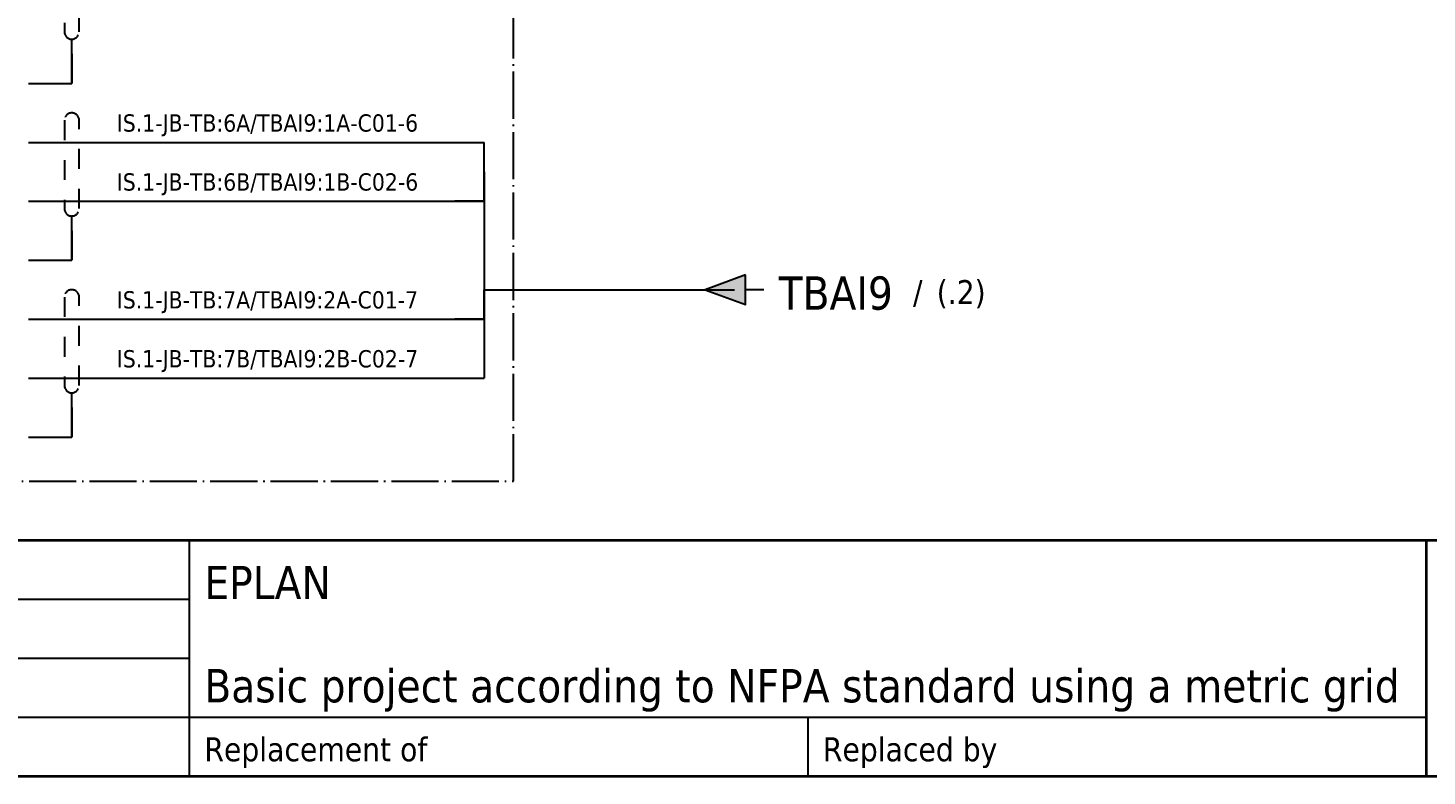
# Model space of a CAD drawing. Header units: millimetres. Extents: x 0 to 1792788, y -13 to 262234.
# Drawn here: x 89 to 184, y 0 to 50.8 of the extents above; entities that cross this region are included whole.
import ezdxf
from ezdxf.enums import TextEntityAlignment as Align

# ---------------------------------------------------------------- set-up
doc = ezdxf.new("R2010")
doc.units = ezdxf.units.MM
doc.linetypes.add('EPL_DASH', pattern=[1, 0.5, -0.5])
doc.linetypes.add('EPL_DASHDOT', pattern=[1, 0.8, -0.1, 0, -0.1])
for name, color, linetype, lineweight in [('EPLAN201', 7, 'Continuous', 35), ('EPLAN307', 134, 'EPL_DASHDOT', 25), ('EPLAN311', 7, 'Continuous', 25), ('EPLAN314', 5, 'EPL_DASH', 25), ('EPLAN317', 7, 'Continuous', 25), ('EPLAN400', 5, 'Continuous', 35), ('EPLAN403', 5, 'Continuous', 35), ('EPLAN405', 7, 'Continuous', 25), ('EPLAN442', 73, 'Continuous', 35), ('EPLAN451', 7, 'Continuous', 35), ('EPLAN452', 7, 'Continuous', 35), ('EPLAN453', 7, 'Continuous', 35), ('EPLAN500', 7, 'Continuous', 35), ('EPLAN501', 7, 'Continuous', 35), ('EPLAN502', 7, 'Continuous', 35), ('EPLAN503', 7, 'Continuous', 35), ('EPLAN504', 7, 'Continuous', 35), ('EPLAN546', 1, 'Continuous', 25)]:
    doc.layers.add(name, color=color, linetype=linetype, lineweight=lineweight)
doc.styles.add('Tahoma', font='')
doc.styles.get('Tahoma').set_extended_font_data('Tahoma')

# ---------------------------------------------------------------- blocks, each defined once
blk = doc.blocks.new('EPLFRAME')
at = {"layer": 'EPLAN201', "linetype": 'Continuous', "lineweight": 35, "ltscale": 4}
for p, q in [((0, 16), (420, 16)), ((184, 0), (184, 16))]:
    blk.add_line(p, q, dxfattribs=at)
at = {"layer": 'EPLAN201', "linetype": 'Continuous', "lineweight": 25, "ltscale": 4}
for p, q in [((100, 0), (100, 16)), ((0, 12), (100, 12)), ((0, 8), (100, 8)), ((0, 4), (184, 4)), ((142, 0), (142, 4))]:
    blk.add_line(p, q, dxfattribs=at)
at = {"layer": 'EPLAN201', "linetype": 'Continuous', "lineweight": 35, "ltscale": 4}
blk.add_lwpolyline([(0, 0), (420, 0), (420, 297), (0, 297)], close=True, dxfattribs=at)
at = {"layer": 'EPLAN201', "color": 7, "style": 'Tahoma'}
for s, p in [('Replacement of', (101, 1)), ('Replaced by', (143, 1))]:
    blk.add_text(s, height=1.6254, dxfattribs=at).set_placement(p)
at = {"layer": 'EPLAN451', "color": 7, "style": 'Tahoma'}
for tag, p, height in [('14_10014', (101, 12), 2.257), ('14_10015', (185, 12), 2.257), ('14_10011', (101, 5), 2.257), ('14_10013', (332, 5), 1.625), ('14_10151', (73, 1), 1.625), ('14_10300', (415, 1), 1.625)]:
    blk.add_attdef(tag, p, '', height=height, dxfattribs=at)
blk.add_attdef('4_25020', text='', height=1.625, dxfattribs=at).set_placement((413, 1), align=Align.RIGHT)
at = {"layer": 'EPLAN452', "color": 7, "style": 'Tahoma'}
for tag, p, height in [('4_11041', (1, 17), 2.257), ('4_11071[1]', (1, 13), 1.625), ('4_11074[1]', (21, 13), 1.625), ('4_11070[1]', (41, 13), 1.625), ('4_11024', (73, 13), 1.625), ('4_11011', (231, 12), 2.257), ('4_11030', (301, 12), 2.257), ('4_20132_1001', (374, 13), 1.625), ('4_11071[2]', (1, 9), 1.625), ('4_11074[2]', (21, 9), 1.625), ('4_11070[2]', (41, 9), 1.625), ('4_11022', (73, 9), 1.625), ('4_20134_1001', (374, 9), 1.625), ('4_11071[3]', (1, 5), 1.625), ('4_11074[3]', (21, 5), 1.625), ('4_11070[3]', (41, 5), 1.625), ('4_11080', (73, 5), 1.625), ('4_11059', (301, 5), 1.625)]:
    blk.add_attdef(tag, p, '', height=height, dxfattribs=at)
for tag, height, p in [('4_11040', 2.257, (419, 17)), ('4_11000', 1.625, (419, 5)), ('4_11085', 1.625, (141, 1)), ('4_11086', 1.625, (183, 1))]:
    blk.add_attdef(tag, text='', height=height, dxfattribs=at).set_placement(p, align=Align.RIGHT)
at = {"layer": 'EPLAN453', "color": 7, "style": 'Tahoma'}
for tag, p in [('53_19005_1', (21, 293)), ('53_19005', (63, 293)), ('53_19005_8', (105, 293)), ('53_19005_6', (147, 293)), ('53_19005_7', (189, 293)), ('53_19005_9', (231, 293)), ('53_19005_3', (273, 293)), ('53_19005_2', (315, 293)), ('53_19005_4', (357, 293)), ('53_19005_5', (399, 293))]:
    blk.add_attdef(tag, text='', height=1.355, dxfattribs=at).set_placement(p, align=Align.BOTTOM_CENTER)
blk = doc.blocks.new('EPLSYM_LibrarySPECIAL_Symbol5_Variant1_Placement1_26')
at = {"layer": 'EPLAN314', "ltscale": 2.7}
for p, q in [((-0.5, 6.5), (-0.5, 0.5)), ((0.5, 0.5), (0.5, 6.5))]:
    blk.add_line(p, q, dxfattribs=at)
for centre, start, end in [((0, 6.5), 0, 180), ((0, 0.5), 180, 0)]:
    blk.add_arc(centre, 0.5, start, end, dxfattribs=at)
blk = doc.blocks.new('EPLSYM_LibrarySPECIAL_Symbol5_Variant1_Placement1_27')
at = {"layer": 'EPLAN314', "ltscale": 2.7}
for p, q in [((-0.5, 6.5), (-0.5, 0.5)), ((0.5, 0.5), (0.5, 6.5))]:
    blk.add_line(p, q, dxfattribs=at)
for centre, start, end in [((0, 6.5), 0, 180), ((0, 0.5), 180, 0)]:
    blk.add_arc(centre, 0.5, start, end, dxfattribs=at)
blk = doc.blocks.new('EPLSYM_LibrarySPECIAL_Symbol5_Variant1_Placement1_28')
at = {"layer": 'EPLAN314', "ltscale": 2.7}
for p, q in [((-0.5, 6.5), (-0.5, 0.5)), ((0.5, 0.5), (0.5, 6.5))]:
    blk.add_line(p, q, dxfattribs=at)
for centre, start, end in [((0, 6.5), 0, 180), ((0, 0.5), 180, 0)]:
    blk.add_arc(centre, 0.5, start, end, dxfattribs=at)
blk = doc.blocks.new('EPLSYM_LibrarySPECIAL_Symbol308_Variant0_Placement0')
at = {"layer": 'EPLAN405', "color": 7, "style": 'Tahoma'}
for tag, p in [('17_31011', (1.5, 6.35)), ('17_31002', (1.5, 0.5))]:
    blk.add_attdef(tag, text='', height=1.174, dxfattribs=at).set_placement(p, align=Align.BOTTOM_LEFT)
for tag, p in [('17_31004', (1.5, 4.4)), ('17_31003', (1.5, 2.45))]:
    blk.add_attdef(tag, p, '', height=1.174, dxfattribs=at)
blk = doc.blocks.new('EPLSYM_LibrarySPECIAL_Symbol2_Variant0_Placement1_20')
at = {"layer": 'EPLAN307', "lineweight": 25, "ltscale": 4}
blk.add_lwpolyline([(0, -90), (119, -90), (119, 0), (0, 0)], close=True, dxfattribs=at)
at = {"layer": 'EPLAN400', "color": 5, "style": 'Tahoma'}
blk.add_attdef('88_20010', text='', height=2.2575, dxfattribs=at).set_placement((-1.5, -0.9515), align=Align.TOP_RIGHT)
at = {"layer": 'EPLAN500', "color": 7, "style": 'Tahoma'}
blk.add_attdef('88_20027', text='', height=1.6254, dxfattribs=at).set_placement((-1.5, -4.57508), align=Align.TOP_RIGHT)
at = {"layer": 'EPLAN501', "color": 7, "style": 'Tahoma'}
blk.add_attdef('88_20011', text='', height=1.6254, dxfattribs=at).set_placement((-1.5, -9.97508), align=Align.TOP_RIGHT)
at = {"layer": 'EPLAN502', "color": 7, "style": 'Tahoma'}
blk.add_attdef('88_20025', text='', height=1.6254, dxfattribs=at).set_placement((-1.5, -12.67508), align=Align.TOP_RIGHT)
at = {"layer": 'EPLAN503', "color": 7, "style": 'Tahoma'}
blk.add_attdef('88_20024', text='', height=1.6254, dxfattribs=at).set_placement((-1.5, -15.37508), align=Align.TOP_RIGHT)
at = {"layer": 'EPLAN504', "color": 7, "style": 'Tahoma'}
blk.add_attdef('88_20901[1]', text='', height=1.6254, dxfattribs=at).set_placement((-1.5, -7.27508), align=Align.TOP_RIGHT)
blk = doc.blocks.new('EPLSYM_LibrarySPECIAL_Symbol8_Variant2_Placement1')
at = {"layer": 'EPLAN311', "linetype": 'Continuous', "ltscale": 4}
blk.add_hatch(color=256, dxfattribs=at).paths.add_polyline_path([(0.75, 1), (-2, 0), (0.75, -1)], flags=0)
blk.add_line((2, 0), (0.75, 0), dxfattribs=at)
blk.add_lwpolyline([(0.75, 1), (-2, 0), (0.75, -1)], close=True, dxfattribs=at)
at = {"layer": 'EPLAN403', "color": 5, "style": 'Tahoma'}
blk.add_attdef('70_20010', text='', height=2.2575, dxfattribs=at).set_placement((-3, -0.22575), align=Align.MIDDLE_LEFT)
at = {"layer": 'EPLAN442', "color": 73, "style": 'Tahoma'}
for tag, p in [('70_24300', (-81.5, -0.16254)), ('70_24350', (-23.82, -0.16254))]:
    blk.add_attdef(tag, text='', height=1.6254, dxfattribs=at).set_placement(p, align=Align.MIDDLE_LEFT)

msp = doc.modelspace()

# ---------------------------------------------------------------- linework, layer by layer
at = {"layer": 'EPLAN311', "color": 1, "linetype": 'Continuous', "lineweight": 25, "ltscale": 4}
for p, q in [((92, 49), (92, 47)), ((90, 47), (92, 47)), ((92, 37), (92, 35)), ((90, 35), (92, 35)), ((92, 25), (92, 23)), ((90, 23), (92, 23))]:
    msp.add_line(p, q, dxfattribs=at)
at = {"layer": 'EPLAN311', "color": 7, "ltscale": 4}
for p, q in [((89.05, 43), (120, 43)), ((89.05, 39), (120, 39)), ((89.05, 31), (120, 31)), ((89.05, 27), (120, 27))]:
    msp.add_line(p, q, dxfattribs=at)
at = {"layer": 'EPLAN311', "ltscale": 4}
for p, q in [((118, 43), (120, 43)), ((120, 39), (118, 39)), ((120, 31), (118, 31)), ((118, 27), (120, 27))]:
    msp.add_line(p, q, dxfattribs=at)
at = {"layer": 'EPLAN317', "lineweight": 25, "ltscale": 4}
for p, q in [((120, 39), (120, 43)), ((120, 41), (120, 43)), ((120, 41), (120, 37)), ((120, 39), (120, 33)), ((120, 35), (120, 31)), ((120, 31), (120, 33)), ((120, 33), (137, 33)), ((120, 33), (120, 29)), ((120, 33), (122, 33)), ((120, 31), (120, 27)), ((120, 29), (120, 27))]:
    msp.add_line(p, q, dxfattribs=at)
at = {"layer": 'EPLAN546', "ltscale": 4}
for p, q in [((92, 47), (92, 50)), ((89.05, 47), (92, 47)), ((92, 35), (92, 38)), ((89.05, 35), (92, 35)), ((92, 23), (92, 26)), ((89.05, 23), (92, 23))]:
    msp.add_line(p, q, dxfattribs=at)

# ---------------------------------------------------------------- block references
ref = msp.add_blockref('EPLFRAME', (0, 0))
ref.add_attrib('14_10011', 'Basic project according to NFPA standard using a metric grid', (101, 5), dxfattribs={"layer": 'EPLAN451', "color": 7, "height": 2.2575, "style": 'Tahoma'})
ref.add_attrib('14_10014', 'EPLAN', (101, 12), dxfattribs={"layer": 'EPLAN451', "color": 7, "height": 2.2575, "style": 'Tahoma'})
for name, p in [('EPLSYM_LibrarySPECIAL_Symbol2_Variant0_Placement1_20', (3, 110)), ('EPLSYM_LibrarySPECIAL_Symbol5_Variant1_Placement1_26', (92, 50)), ('EPLSYM_LibrarySPECIAL_Symbol5_Variant1_Placement1_27', (92, 38)), ('EPLSYM_LibrarySPECIAL_Symbol5_Variant1_Placement1_28', (92, 26))]:
    msp.add_blockref(name, p)
ref = msp.add_blockref('EPLSYM_LibrarySPECIAL_Symbol308_Variant0_Placement0', (95, 43))
ref.add_attrib('17_31011', 'IS.1-JB-TB:6A/TBAI9:1A-C01-6', dxfattribs={"layer": 'EPLAN405', "color": 7, "height": 1.1739, "style": 'Tahoma'}).set_placement((95.055, 43.374), align=Align.BOTTOM_LEFT)
ref = msp.add_blockref('EPLSYM_LibrarySPECIAL_Symbol308_Variant0_Placement0', (95, 39))
ref.add_attrib('17_31011', 'IS.1-JB-TB:6B/TBAI9:1B-C02-6', dxfattribs={"layer": 'EPLAN405', "color": 7, "height": 1.1739, "style": 'Tahoma'}).set_placement((95.055, 39.374), align=Align.BOTTOM_LEFT)
ref = msp.add_blockref('EPLSYM_LibrarySPECIAL_Symbol8_Variant2_Placement1', (137, 33))
ref.add_attrib('70_20010', 'TBAI9', dxfattribs={"layer": 'EPLAN403', "color": 5, "height": 2.2575, "style": 'Tahoma'}).set_placement((140, 32.774), align=Align.MIDDLE_LEFT)
ref.add_attrib('70_24350', '/', dxfattribs={"layer": 'EPLAN442', "color": 73, "height": 1.625, "style": 'Tahoma'}).set_placement((149.12, 32.837), align=Align.MIDDLE_LEFT)
ref.add_attrib('70_24300', '(.2)', dxfattribs={"layer": 'EPLAN442', "color": 73, "height": 1.6254, "style": 'Tahoma'}).set_placement((150.73, 32.837), align=Align.MIDDLE_LEFT)
ref = msp.add_blockref('EPLSYM_LibrarySPECIAL_Symbol308_Variant0_Placement0', (95, 31))
ref.add_attrib('17_31011', 'IS.1-JB-TB:7A/TBAI9:2A-C01-7', dxfattribs={"layer": 'EPLAN405', "color": 7, "height": 1.1739, "style": 'Tahoma'}).set_placement((95.055, 31.374), align=Align.BOTTOM_LEFT)
ref = msp.add_blockref('EPLSYM_LibrarySPECIAL_Symbol308_Variant0_Placement0', (95, 27))
ref.add_attrib('17_31011', 'IS.1-JB-TB:7B/TBAI9:2B-C02-7', dxfattribs={"layer": 'EPLAN405', "color": 7, "height": 1.1739, "style": 'Tahoma'}).set_placement((95.055, 27.374), align=Align.BOTTOM_LEFT)

doc.saveas('drawing.dxf')
